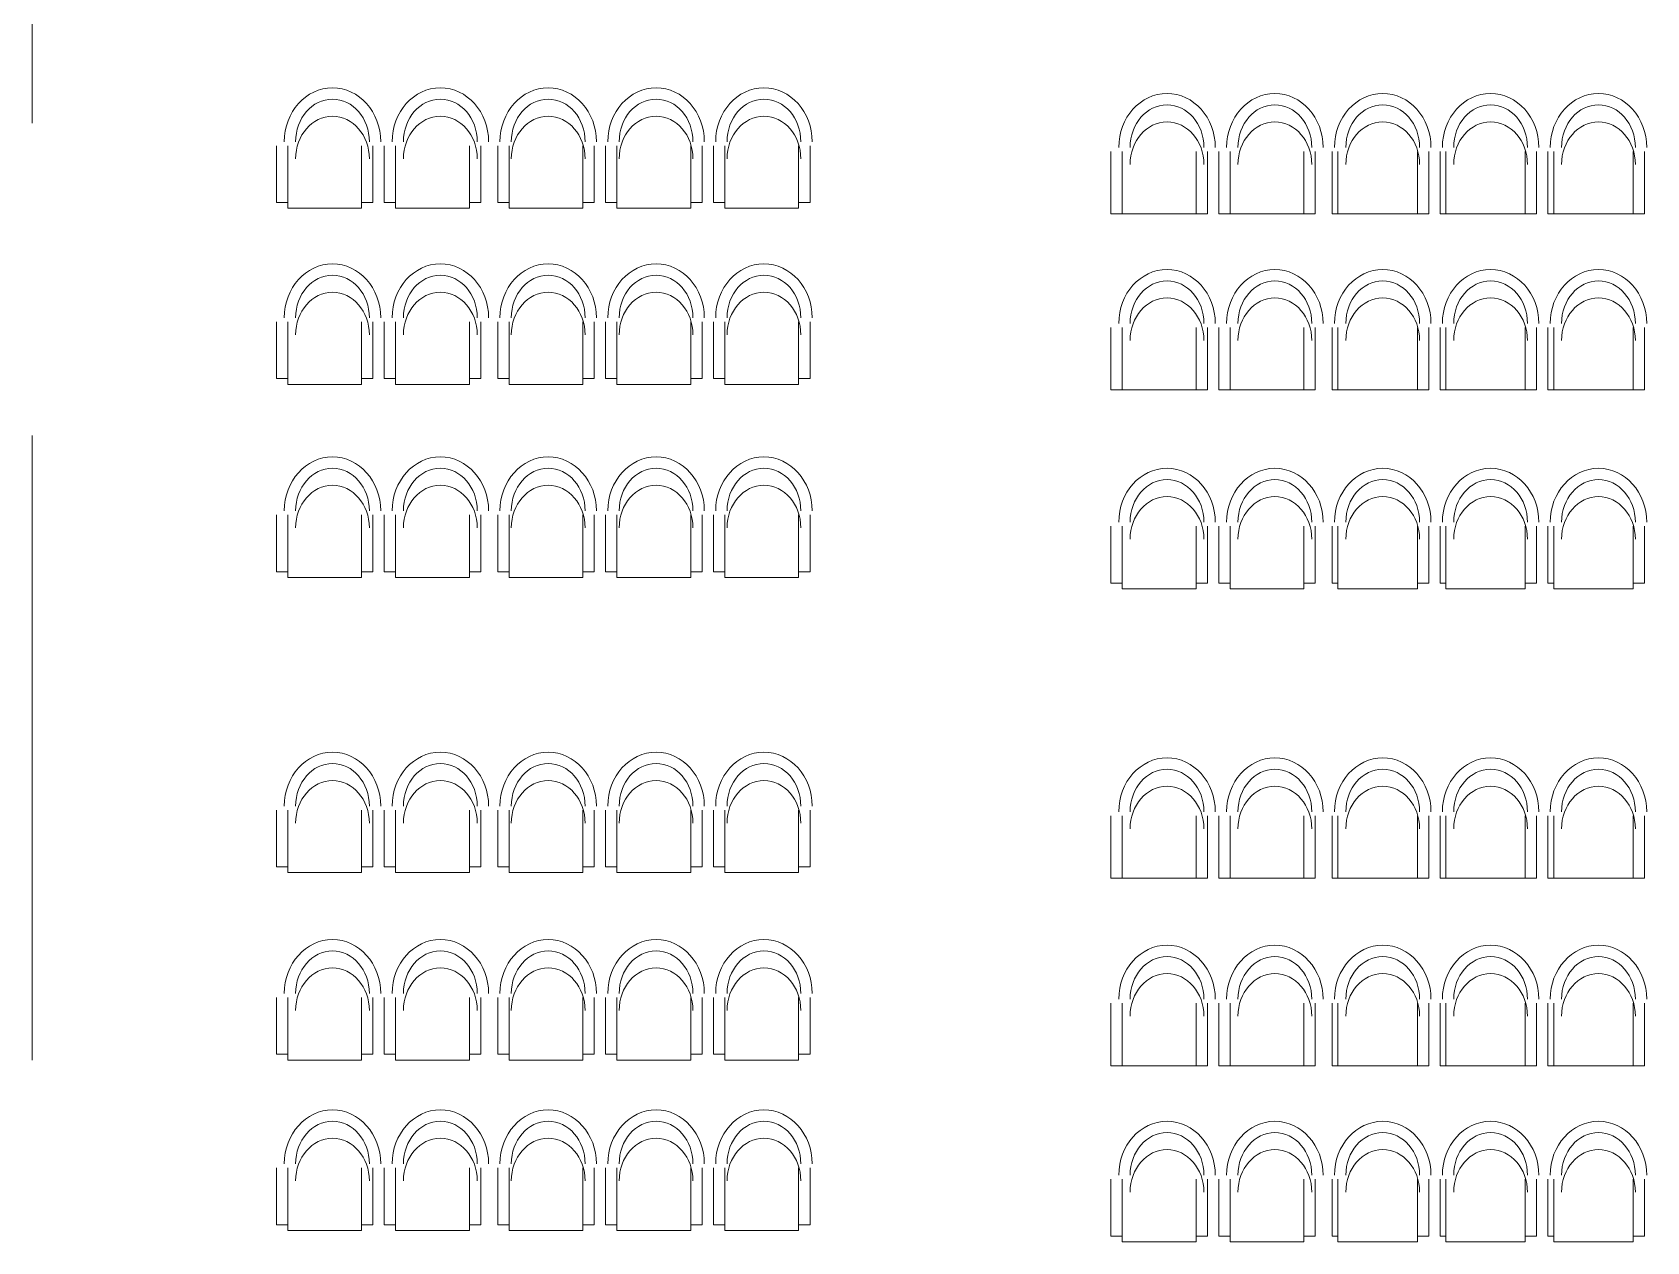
# Model space of a CAD drawing. Header units: inches. Extents: x 1969 to 240164, y 1364 to 46451.
# Drawn here: x 32163 to 33133, y 19348 to 20074 of the extents above; entities that cross this region are included whole.
import ezdxf

# ---------------------------------------------------------------- set-up
doc = ezdxf.new("R2010")
doc.units = ezdxf.units.IN
doc.header["$MEASUREMENT"] = 0
doc.layers.add('PDF_0', color=7, linetype='Continuous')

msp = doc.modelspace()

# ---------------------------------------------------------------- linework, layer by layer
at = {"layer": 'PDF_0', "lineweight": 0}
for points in [[(32163.48, 20394.37), (32163.48, 20019.41)], [(32310.05, 20005.78), (32310.05, 19971.69), (32316.87, 19971.69)], [(32361.18, 20005.78), (32361.18, 19968.28), (32316.87, 19968.28), (32316.87, 20005.78)], [(32368, 20005.78), (32368, 19971.69), (32361.18, 19971.69)], [(32374.82, 20005.78), (32374.82, 19971.69), (32381.63, 19971.69)], [(32425.95, 20005.78), (32425.95, 19968.28), (32381.63, 19968.28), (32381.63, 20005.78)], [(32432.76, 20005.78), (32432.76, 19971.69), (32425.95, 19971.69)], [(32442.99, 20005.78), (32442.99, 19971.69), (32449.81, 19971.69)], [(32494.12, 20005.78), (32494.12, 19968.28), (32449.81, 19968.28), (32449.81, 20005.78)], [(32500.94, 20005.78), (32500.94, 19971.69), (32494.12, 19971.69)], [(32507.76, 20005.78), (32507.76, 19971.69), (32514.57, 19971.69)], [(32558.89, 20005.78), (32558.89, 19968.28), (32514.57, 19968.28), (32514.57, 20005.78)], [(32565.7, 20005.78), (32565.7, 19971.69), (32558.89, 19971.69)], [(32572.52, 20005.78), (32572.52, 19971.69), (32579.34, 19971.69)], [(32623.65, 20005.78), (32623.65, 19968.28), (32579.34, 19968.28), (32579.34, 20005.78)], [(32630.47, 20005.78), (32630.47, 19971.69), (32623.65, 19971.69)], [(32811.13, 20002.37), (32811.13, 19964.88), (32817.95, 19964.88)], [(32862.26, 20002.37), (32862.26, 19964.88), (32817.95, 19964.88), (32817.95, 20002.37)], [(32869.08, 20002.37), (32869.08, 19964.88), (32862.26, 19964.88)], [(32875.9, 20002.37), (32875.9, 19964.88), (32882.71, 19964.88)], [(32927.03, 20002.37), (32927.03, 19964.88), (32882.71, 19964.88), (32882.71, 20002.37)], [(32933.84, 20002.37), (32933.84, 19964.88), (32927.03, 19964.88)], [(32944.07, 20002.37), (32944.07, 19964.88), (32947.48, 19964.88)], [(32995.2, 20002.37), (32995.2, 19964.88), (32947.48, 19964.88), (32947.48, 20002.37)], [(33002.02, 20002.37), (33002.02, 19964.88), (32995.2, 19964.88)], [(33008.84, 20002.37), (33008.84, 19964.88), (33012.24, 19964.88)], [(33059.97, 20002.37), (33059.97, 19964.88), (33012.24, 19964.88), (33012.24, 20002.37)], [(33066.78, 20002.37), (33066.78, 19964.88), (33059.97, 19964.88)], [(33073.6, 20002.37), (33073.6, 19964.88), (33077.01, 19964.88)], [(33124.73, 20002.37), (33124.73, 19964.88), (33077.01, 19964.88), (33077.01, 20002.37)], [(33131.55, 20002.37), (33131.55, 19964.88), (33124.73, 19964.88)], [(32310.05, 19900.11), (32310.05, 19866.02), (32316.87, 19866.02)], [(32361.18, 19900.11), (32361.18, 19862.61), (32316.87, 19862.61), (32316.87, 19900.11)], [(32368, 19900.11), (32368, 19866.02), (32361.18, 19866.02)], [(32374.82, 19900.11), (32374.82, 19866.02), (32381.63, 19866.02)], [(32425.95, 19900.11), (32425.95, 19862.61), (32381.63, 19862.61), (32381.63, 19900.11)], [(32432.76, 19900.11), (32432.76, 19866.02), (32425.95, 19866.02)], [(32442.99, 19900.11), (32442.99, 19866.02), (32449.81, 19866.02)], [(32494.12, 19900.11), (32494.12, 19862.61), (32449.81, 19862.61), (32449.81, 19900.11)], [(32500.94, 19900.11), (32500.94, 19866.02), (32494.12, 19866.02)], [(32507.76, 19900.11), (32507.76, 19866.02), (32514.57, 19866.02)], [(32558.89, 19900.11), (32558.89, 19862.61), (32514.57, 19862.61), (32514.57, 19900.11)], [(32565.7, 19900.11), (32565.7, 19866.02), (32558.89, 19866.02)], [(32572.52, 19900.11), (32572.52, 19866.02), (32579.34, 19866.02)], [(32623.65, 19900.11), (32623.65, 19862.61), (32579.34, 19862.61), (32579.34, 19900.11)], [(32630.47, 19900.11), (32630.47, 19866.02), (32623.65, 19866.02)], [(32811.13, 19896.7), (32811.13, 19859.21), (32817.95, 19859.21)], [(32862.26, 19896.7), (32862.26, 19859.21), (32817.95, 19859.21), (32817.95, 19896.7)], [(32869.08, 19896.7), (32869.08, 19859.21), (32862.26, 19859.21)], [(32875.9, 19896.7), (32875.9, 19859.21), (32882.71, 19859.21)], [(32927.03, 19896.7), (32927.03, 19859.21), (32882.71, 19859.21), (32882.71, 19896.7)], [(32933.84, 19896.7), (32933.84, 19859.21), (32927.03, 19859.21)], [(32944.07, 19896.7), (32944.07, 19859.21), (32947.48, 19859.21)], [(32995.2, 19896.7), (32995.2, 19859.21), (32947.48, 19859.21), (32947.48, 19896.7)], [(33002.02, 19896.7), (33002.02, 19859.21), (32995.2, 19859.21)], [(33008.84, 19896.7), (33008.84, 19859.21), (33012.24, 19859.21)], [(33059.97, 19896.7), (33059.97, 19859.21), (33012.24, 19859.21), (33012.24, 19896.7)], [(33066.78, 19896.7), (33066.78, 19859.21), (33059.97, 19859.21)], [(33073.6, 19896.7), (33073.6, 19859.21), (33077.01, 19859.21)], [(33124.73, 19896.7), (33124.73, 19859.21), (33077.01, 19859.21), (33077.01, 19896.7)], [(33131.55, 19896.7), (33131.55, 19859.21), (33124.73, 19859.21)], [(32163.48, 19831.94), (32163.48, 19456.98)], [(32310.05, 19784.21), (32310.05, 19750.13), (32316.87, 19750.13)], [(32361.18, 19784.21), (32361.18, 19746.72), (32316.87, 19746.72), (32316.87, 19784.21)], [(32368, 19784.21), (32368, 19750.13), (32361.18, 19750.13)], [(32374.82, 19784.21), (32374.82, 19750.13), (32381.63, 19750.13)], [(32425.95, 19784.21), (32425.95, 19746.72), (32381.63, 19746.72), (32381.63, 19784.21)], [(32432.76, 19784.21), (32432.76, 19750.13), (32425.95, 19750.13)], [(32442.99, 19784.21), (32442.99, 19750.13), (32449.81, 19750.13)], [(32494.12, 19784.21), (32494.12, 19746.72), (32449.81, 19746.72), (32449.81, 19784.21)], [(32500.94, 19784.21), (32500.94, 19750.13), (32494.12, 19750.13)], [(32507.76, 19784.21), (32507.76, 19750.13), (32514.57, 19750.13)], [(32558.89, 19784.21), (32558.89, 19746.72), (32514.57, 19746.72), (32514.57, 19784.21)], [(32565.7, 19784.21), (32565.7, 19750.13), (32558.89, 19750.13)], [(32572.52, 19784.21), (32572.52, 19750.13), (32579.34, 19750.13)], [(32623.65, 19784.21), (32623.65, 19746.72), (32579.34, 19746.72), (32579.34, 19784.21)], [(32630.47, 19784.21), (32630.47, 19750.13), (32623.65, 19750.13)], [(32811.13, 19777.4), (32811.13, 19743.31), (32817.95, 19743.31)], [(32862.26, 19777.4), (32862.26, 19739.9), (32817.95, 19739.9), (32817.95, 19777.4)], [(32869.08, 19777.4), (32869.08, 19743.31), (32862.26, 19743.31)], [(32875.9, 19777.4), (32875.9, 19743.31), (32882.71, 19743.31)], [(32927.03, 19777.4), (32927.03, 19739.9), (32882.71, 19739.9), (32882.71, 19777.4)], [(32933.84, 19777.4), (32933.84, 19743.31), (32927.03, 19743.31)], [(32944.07, 19777.4), (32944.07, 19743.31), (32947.48, 19743.31)], [(32995.2, 19777.4), (32995.2, 19739.9), (32947.48, 19739.9), (32947.48, 19777.4)], [(33002.02, 19777.4), (33002.02, 19743.31), (32995.2, 19743.31)], [(33008.84, 19777.4), (33008.84, 19743.31), (33012.24, 19743.31)], [(33059.97, 19777.4), (33059.97, 19739.9), (33012.24, 19739.9), (33012.24, 19777.4)], [(33066.78, 19777.4), (33066.78, 19743.31), (33059.97, 19743.31)], [(33073.6, 19777.4), (33073.6, 19743.31), (33077.01, 19743.31)], [(33124.73, 19777.4), (33124.73, 19739.9), (33077.01, 19739.9), (33077.01, 19777.4)], [(33131.55, 19777.4), (33131.55, 19743.31), (33124.73, 19743.31)], [(32310.05, 19606.96), (32310.05, 19572.87), (32316.87, 19572.87)], [(32361.18, 19606.96), (32361.18, 19569.46), (32316.87, 19569.46), (32316.87, 19606.96)], [(32368, 19606.96), (32368, 19572.87), (32361.18, 19572.87)], [(32374.82, 19606.96), (32374.82, 19572.87), (32381.63, 19572.87)], [(32425.95, 19606.96), (32425.95, 19569.46), (32381.63, 19569.46), (32381.63, 19606.96)], [(32432.76, 19606.96), (32432.76, 19572.87), (32425.95, 19572.87)], [(32442.99, 19606.96), (32442.99, 19572.87), (32449.81, 19572.87)], [(32494.12, 19606.96), (32494.12, 19569.46), (32449.81, 19569.46), (32449.81, 19606.96)], [(32500.94, 19606.96), (32500.94, 19572.87), (32494.12, 19572.87)], [(32507.76, 19606.96), (32507.76, 19572.87), (32514.57, 19572.87)], [(32558.89, 19606.96), (32558.89, 19569.46), (32514.57, 19569.46), (32514.57, 19606.96)], [(32565.7, 19606.96), (32565.7, 19572.87), (32558.89, 19572.87)], [(32572.52, 19606.96), (32572.52, 19572.87), (32579.34, 19572.87)], [(32623.65, 19606.96), (32623.65, 19569.46), (32579.34, 19569.46), (32579.34, 19606.96)], [(32630.47, 19606.96), (32630.47, 19572.87), (32623.65, 19572.87)], [(32811.13, 19603.55), (32811.13, 19566.06), (32817.95, 19566.06)], [(32862.26, 19603.55), (32862.26, 19566.06), (32817.95, 19566.06), (32817.95, 19603.55)], [(32869.08, 19603.55), (32869.08, 19566.06), (32862.26, 19566.06)], [(32875.9, 19603.55), (32875.9, 19566.06), (32882.71, 19566.06)], [(32927.03, 19603.55), (32927.03, 19566.06), (32882.71, 19566.06), (32882.71, 19603.55)], [(32933.84, 19603.55), (32933.84, 19566.06), (32927.03, 19566.06)], [(32944.07, 19603.55), (32944.07, 19566.06), (32947.48, 19566.06)], [(32995.2, 19603.55), (32995.2, 19566.06), (32947.48, 19566.06), (32947.48, 19603.55)], [(33002.02, 19603.55), (33002.02, 19566.06), (32995.2, 19566.06)], [(33008.84, 19603.55), (33008.84, 19566.06), (33012.24, 19566.06)], [(33059.97, 19603.55), (33059.97, 19566.06), (33012.24, 19566.06), (33012.24, 19603.55)], [(33066.78, 19603.55), (33066.78, 19566.06), (33059.97, 19566.06)], [(33073.6, 19603.55), (33073.6, 19566.06), (33077.01, 19566.06)], [(33124.73, 19603.55), (33124.73, 19566.06), (33077.01, 19566.06), (33077.01, 19603.55)], [(33131.55, 19603.55), (33131.55, 19566.06), (33124.73, 19566.06)], [(32310.05, 19494.47), (32310.05, 19460.39), (32316.87, 19460.39)], [(32361.18, 19494.47), (32361.18, 19456.98), (32316.87, 19456.98), (32316.87, 19494.47)], [(32368, 19494.47), (32368, 19460.39), (32361.18, 19460.39)], [(32374.82, 19494.47), (32374.82, 19460.39), (32381.63, 19460.39)], [(32425.95, 19494.47), (32425.95, 19456.98), (32381.63, 19456.98), (32381.63, 19494.47)], [(32432.76, 19494.47), (32432.76, 19460.39), (32425.95, 19460.39)], [(32442.99, 19494.47), (32442.99, 19460.39), (32449.81, 19460.39)], [(32494.12, 19494.47), (32494.12, 19456.98), (32449.81, 19456.98), (32449.81, 19494.47)], [(32500.94, 19494.47), (32500.94, 19460.39), (32494.12, 19460.39)], [(32507.76, 19494.47), (32507.76, 19460.39), (32514.57, 19460.39)], [(32558.89, 19494.47), (32558.89, 19456.98), (32514.57, 19456.98), (32514.57, 19494.47)], [(32565.7, 19494.47), (32565.7, 19460.39), (32558.89, 19460.39)], [(32572.52, 19494.47), (32572.52, 19460.39), (32579.34, 19460.39)], [(32623.65, 19494.47), (32623.65, 19456.98), (32579.34, 19456.98), (32579.34, 19494.47)], [(32630.47, 19494.47), (32630.47, 19460.39), (32623.65, 19460.39)], [(32811.13, 19491.06), (32811.13, 19453.57), (32817.95, 19453.57)], [(32862.26, 19491.06), (32862.26, 19453.57), (32817.95, 19453.57), (32817.95, 19491.06)], [(32869.08, 19491.06), (32869.08, 19453.57), (32862.26, 19453.57)], [(32875.9, 19491.06), (32875.9, 19453.57), (32882.71, 19453.57)], [(32927.03, 19491.06), (32927.03, 19453.57), (32882.71, 19453.57), (32882.71, 19491.06)], [(32933.84, 19491.06), (32933.84, 19453.57), (32927.03, 19453.57)], [(32944.07, 19491.06), (32944.07, 19453.57), (32947.48, 19453.57)], [(32995.2, 19491.06), (32995.2, 19453.57), (32947.48, 19453.57), (32947.48, 19491.06)], [(33002.02, 19491.06), (33002.02, 19453.57), (32995.2, 19453.57)], [(33008.84, 19491.06), (33008.84, 19453.57), (33012.24, 19453.57)], [(33059.97, 19491.06), (33059.97, 19453.57), (33012.24, 19453.57), (33012.24, 19491.06)], [(33066.78, 19491.06), (33066.78, 19453.57), (33059.97, 19453.57)], [(33073.6, 19491.06), (33073.6, 19453.57), (33077.01, 19453.57)], [(33124.73, 19491.06), (33124.73, 19453.57), (33077.01, 19453.57), (33077.01, 19491.06)], [(33131.55, 19491.06), (33131.55, 19453.57), (33124.73, 19453.57)], [(32310.05, 19392.21), (32310.05, 19358.12), (32316.87, 19358.12)], [(32361.18, 19392.21), (32361.18, 19354.72), (32316.87, 19354.72), (32316.87, 19392.21)], [(32368, 19392.21), (32368, 19358.12), (32361.18, 19358.12)], [(32374.82, 19392.21), (32374.82, 19358.12), (32381.63, 19358.12)], [(32425.95, 19392.21), (32425.95, 19354.72), (32381.63, 19354.72), (32381.63, 19392.21)], [(32432.76, 19392.21), (32432.76, 19358.12), (32425.95, 19358.12)], [(32442.99, 19392.21), (32442.99, 19358.12), (32449.81, 19358.12)], [(32494.12, 19392.21), (32494.12, 19354.72), (32449.81, 19354.72), (32449.81, 19392.21)], [(32500.94, 19392.21), (32500.94, 19358.12), (32494.12, 19358.12)], [(32507.76, 19392.21), (32507.76, 19358.12), (32514.57, 19358.12)], [(32558.89, 19392.21), (32558.89, 19354.72), (32514.57, 19354.72), (32514.57, 19392.21)], [(32565.7, 19392.21), (32565.7, 19358.12), (32558.89, 19358.12)], [(32572.52, 19392.21), (32572.52, 19358.12), (32579.34, 19358.12)], [(32623.65, 19392.21), (32623.65, 19354.72), (32579.34, 19354.72), (32579.34, 19392.21)], [(32630.47, 19392.21), (32630.47, 19358.12), (32623.65, 19358.12)], [(32811.13, 19385.39), (32811.13, 19351.31), (32817.95, 19351.31)], [(32862.26, 19385.39), (32862.26, 19347.9), (32817.95, 19347.9), (32817.95, 19385.39)], [(32869.08, 19385.39), (32869.08, 19351.31), (32862.26, 19351.31)], [(32875.9, 19385.39), (32875.9, 19351.31), (32882.71, 19351.31)], [(32927.03, 19385.39), (32927.03, 19347.9), (32882.71, 19347.9), (32882.71, 19385.39)], [(32933.84, 19385.39), (32933.84, 19351.31), (32927.03, 19351.31)], [(32944.07, 19385.39), (32944.07, 19351.31), (32947.48, 19351.31)], [(32995.2, 19385.39), (32995.2, 19347.9), (32947.48, 19347.9), (32947.48, 19385.39)], [(33002.02, 19385.39), (33002.02, 19351.31), (32995.2, 19351.31)], [(33008.84, 19385.39), (33008.84, 19351.31), (33012.24, 19351.31)], [(33059.97, 19385.39), (33059.97, 19347.9), (33012.24, 19347.9), (33012.24, 19385.39)], [(33066.78, 19385.39), (33066.78, 19351.31), (33059.97, 19351.31)], [(33073.6, 19385.39), (33073.6, 19351.31), (33077.01, 19351.31)], [(33124.73, 19385.39), (33124.73, 19347.9), (33077.01, 19347.9), (33077.01, 19385.39)], [(33131.55, 19385.39), (33131.55, 19351.31), (33124.73, 19351.31)]]:
    msp.add_lwpolyline(points, dxfattribs=at)
for points in [[(32343.73, 20040.62), (32327.73, 20040.62), (32314.76, 20026.13), (32314.76, 20008.24)], [(32372.71, 20008.24), (32372.71, 20026.13), (32359.73, 20040.62), (32343.73, 20040.62)], [(32408.5, 20040.62), (32392.5, 20040.62), (32379.53, 20026.13), (32379.53, 20008.24)], [(32437.47, 20008.24), (32437.47, 20026.13), (32424.5, 20040.62), (32408.5, 20040.62)], [(32473.27, 20040.62), (32457.27, 20040.62), (32444.3, 20026.13), (32444.3, 20008.24)], [(32502.24, 20008.24), (32502.24, 20026.13), (32489.27, 20040.62), (32473.27, 20040.62)], [(32538.04, 20040.62), (32522.04, 20040.62), (32509.06, 20026.13), (32509.06, 20008.24)], [(32567.01, 20008.24), (32567.01, 20026.13), (32554.04, 20040.62), (32538.04, 20040.62)], [(32602.8, 20040.62), (32586.8, 20040.62), (32573.83, 20026.13), (32573.83, 20008.24)], [(32631.78, 20008.24), (32631.78, 20026.13), (32618.81, 20040.62), (32602.8, 20040.62)], [(32343.73, 20033.81), (32331.5, 20033.81), (32321.58, 20022.36), (32321.58, 20008.24)], [(32365.89, 20008.24), (32365.89, 20022.36), (32355.97, 20033.81), (32343.73, 20033.81)], [(32408.5, 20033.81), (32396.26, 20033.81), (32386.34, 20022.36), (32386.34, 20008.24)], [(32430.66, 20008.24), (32430.66, 20022.36), (32420.74, 20033.81), (32408.5, 20033.81)], [(32473.27, 20033.81), (32461.03, 20033.81), (32451.11, 20022.36), (32451.11, 20008.24)], [(32495.43, 20008.24), (32495.43, 20022.36), (32485.51, 20033.81), (32473.27, 20033.81)], [(32538.04, 20033.81), (32525.8, 20033.81), (32515.88, 20022.36), (32515.88, 20008.24)], [(32560.2, 20008.24), (32560.2, 20022.36), (32550.28, 20033.81), (32538.04, 20033.81)], [(32602.8, 20033.81), (32590.57, 20033.81), (32580.65, 20022.36), (32580.65, 20008.24)], [(32624.96, 20008.24), (32624.96, 20022.36), (32615.04, 20033.81), (32602.8, 20033.81)], [(32844.83, 20037.22), (32828.83, 20037.22), (32815.86, 20022.72), (32815.86, 20004.83)], [(32844.83, 20030.4), (32832.6, 20030.4), (32822.68, 20018.95), (32822.68, 20004.83)], [(32873.81, 20004.83), (32873.81, 20022.72), (32860.84, 20037.22), (32844.83, 20037.22)], [(32866.99, 20004.83), (32866.99, 20018.95), (32857.07, 20030.4), (32844.83, 20030.4)], [(32909.6, 20037.22), (32893.6, 20037.22), (32880.63, 20022.72), (32880.63, 20004.83)], [(32909.6, 20030.4), (32897.37, 20030.4), (32887.45, 20018.95), (32887.45, 20004.83)], [(32938.58, 20004.83), (32938.58, 20022.72), (32925.6, 20037.22), (32909.6, 20037.22)], [(32931.76, 20004.83), (32931.76, 20018.95), (32921.84, 20030.4), (32909.6, 20030.4)], [(32974.37, 20037.22), (32958.37, 20037.22), (32945.4, 20022.72), (32945.4, 20004.83)], [(32974.37, 20030.4), (32962.13, 20030.4), (32952.21, 20018.95), (32952.21, 20004.83)], [(33003.35, 20004.83), (33003.35, 20022.72), (32990.37, 20037.22), (32974.37, 20037.22)], [(32996.53, 20004.83), (32996.53, 20018.95), (32986.61, 20030.4), (32974.37, 20030.4)], [(33039.14, 20037.22), (33023.14, 20037.22), (33010.17, 20022.72), (33010.17, 20004.83)], [(33039.14, 20030.4), (33026.9, 20030.4), (33016.98, 20018.95), (33016.98, 20004.83)], [(33068.11, 20004.83), (33068.11, 20022.72), (33055.14, 20037.22), (33039.14, 20037.22)], [(33061.3, 20004.83), (33061.3, 20018.95), (33051.38, 20030.4), (33039.14, 20030.4)], [(33103.91, 20037.22), (33087.9, 20037.22), (33074.93, 20022.72), (33074.93, 20004.83)], [(33103.91, 20030.4), (33091.67, 20030.4), (33081.75, 20018.95), (33081.75, 20004.83)], [(33132.88, 20004.83), (33132.88, 20022.72), (33119.91, 20037.22), (33103.91, 20037.22)], [(33126.06, 20004.83), (33126.06, 20018.95), (33116.14, 20030.4), (33103.91, 20030.4)], [(32343.73, 20023.58), (32331.5, 20023.58), (32321.58, 20012.13), (32321.58, 19998.02)], [(32365.89, 19998.02), (32365.89, 20012.13), (32355.97, 20023.58), (32343.73, 20023.58)], [(32408.5, 20023.58), (32396.26, 20023.58), (32386.34, 20012.13), (32386.34, 19998.02)], [(32430.66, 19998.02), (32430.66, 20012.13), (32420.74, 20023.58), (32408.5, 20023.58)], [(32473.27, 20023.58), (32461.03, 20023.58), (32451.11, 20012.13), (32451.11, 19998.02)], [(32495.43, 19998.02), (32495.43, 20012.13), (32485.51, 20023.58), (32473.27, 20023.58)], [(32538.04, 20023.58), (32525.8, 20023.58), (32515.88, 20012.13), (32515.88, 19998.02)], [(32560.2, 19998.02), (32560.2, 20012.13), (32550.28, 20023.58), (32538.04, 20023.58)], [(32602.8, 20023.58), (32590.57, 20023.58), (32580.65, 20012.13), (32580.65, 19998.02)], [(32624.96, 19998.02), (32624.96, 20012.13), (32615.04, 20023.58), (32602.8, 20023.58)], [(32844.83, 20020.17), (32832.6, 20020.17), (32822.68, 20008.73), (32822.68, 19994.61)], [(32866.99, 19994.61), (32866.99, 20008.73), (32857.07, 20020.17), (32844.83, 20020.17)], [(32909.6, 20020.17), (32897.37, 20020.17), (32887.45, 20008.73), (32887.45, 19994.61)], [(32931.76, 19994.61), (32931.76, 20008.73), (32921.84, 20020.17), (32909.6, 20020.17)], [(32974.37, 20020.17), (32962.13, 20020.17), (32952.21, 20008.73), (32952.21, 19994.61)], [(32996.53, 19994.61), (32996.53, 20008.73), (32986.61, 20020.17), (32974.37, 20020.17)], [(33039.14, 20020.17), (33026.9, 20020.17), (33016.98, 20008.73), (33016.98, 19994.61)], [(33061.3, 19994.61), (33061.3, 20008.73), (33051.38, 20020.17), (33039.14, 20020.17)], [(33103.91, 20020.17), (33091.67, 20020.17), (33081.75, 20008.73), (33081.75, 19994.61)], [(33126.06, 19994.61), (33126.06, 20008.73), (33116.14, 20020.17), (33103.91, 20020.17)], [(32343.73, 19934.95), (32327.73, 19934.95), (32314.76, 19920.45), (32314.76, 19902.57)], [(32372.71, 19902.57), (32372.71, 19920.45), (32359.73, 19934.95), (32343.73, 19934.95)], [(32408.5, 19934.95), (32392.5, 19934.95), (32379.53, 19920.45), (32379.53, 19902.57)], [(32437.47, 19902.57), (32437.47, 19920.45), (32424.5, 19934.95), (32408.5, 19934.95)], [(32473.27, 19934.95), (32457.27, 19934.95), (32444.3, 19920.45), (32444.3, 19902.57)], [(32502.24, 19902.57), (32502.24, 19920.45), (32489.27, 19934.95), (32473.27, 19934.95)], [(32538.04, 19934.95), (32522.04, 19934.95), (32509.06, 19920.45), (32509.06, 19902.57)], [(32567.01, 19902.57), (32567.01, 19920.45), (32554.04, 19934.95), (32538.04, 19934.95)], [(32602.8, 19934.95), (32586.8, 19934.95), (32573.83, 19920.45), (32573.83, 19902.57)], [(32631.78, 19902.57), (32631.78, 19920.45), (32618.81, 19934.95), (32602.8, 19934.95)], [(32844.83, 19931.54), (32828.83, 19931.54), (32815.86, 19917.04), (32815.86, 19899.16)], [(32873.81, 19899.16), (32873.81, 19917.04), (32860.84, 19931.54), (32844.83, 19931.54)], [(32909.6, 19931.54), (32893.6, 19931.54), (32880.63, 19917.04), (32880.63, 19899.16)], [(32938.58, 19899.16), (32938.58, 19917.04), (32925.6, 19931.54), (32909.6, 19931.54)], [(32974.37, 19931.54), (32958.37, 19931.54), (32945.4, 19917.04), (32945.4, 19899.16)], [(33003.35, 19899.16), (33003.35, 19917.04), (32990.37, 19931.54), (32974.37, 19931.54)], [(33039.14, 19931.54), (33023.14, 19931.54), (33010.17, 19917.04), (33010.17, 19899.16)], [(33068.11, 19899.16), (33068.11, 19917.04), (33055.14, 19931.54), (33039.14, 19931.54)], [(33103.91, 19931.54), (33087.9, 19931.54), (33074.93, 19917.04), (33074.93, 19899.16)], [(33132.88, 19899.16), (33132.88, 19917.04), (33119.91, 19931.54), (33103.91, 19931.54)], [(32343.73, 19928.13), (32331.5, 19928.13), (32321.58, 19916.69), (32321.58, 19902.57)], [(32365.89, 19902.57), (32365.89, 19916.69), (32355.97, 19928.13), (32343.73, 19928.13)], [(32408.5, 19928.13), (32396.26, 19928.13), (32386.34, 19916.69), (32386.34, 19902.57)], [(32430.66, 19902.57), (32430.66, 19916.69), (32420.74, 19928.13), (32408.5, 19928.13)], [(32473.27, 19928.13), (32461.03, 19928.13), (32451.11, 19916.69), (32451.11, 19902.57)], [(32495.43, 19902.57), (32495.43, 19916.69), (32485.51, 19928.13), (32473.27, 19928.13)], [(32538.04, 19928.13), (32525.8, 19928.13), (32515.88, 19916.69), (32515.88, 19902.57)], [(32560.2, 19902.57), (32560.2, 19916.69), (32550.28, 19928.13), (32538.04, 19928.13)], [(32602.8, 19928.13), (32590.57, 19928.13), (32580.65, 19916.69), (32580.65, 19902.57)], [(32624.96, 19902.57), (32624.96, 19916.69), (32615.04, 19928.13), (32602.8, 19928.13)], [(32844.83, 19924.72), (32832.6, 19924.72), (32822.68, 19913.28), (32822.68, 19899.16)], [(32866.99, 19899.16), (32866.99, 19913.28), (32857.07, 19924.72), (32844.83, 19924.72)], [(32909.6, 19924.72), (32897.37, 19924.72), (32887.45, 19913.28), (32887.45, 19899.16)], [(32931.76, 19899.16), (32931.76, 19913.28), (32921.84, 19924.72), (32909.6, 19924.72)], [(32974.37, 19924.72), (32962.13, 19924.72), (32952.21, 19913.28), (32952.21, 19899.16)], [(32996.53, 19899.16), (32996.53, 19913.28), (32986.61, 19924.72), (32974.37, 19924.72)], [(33039.14, 19924.72), (33026.9, 19924.72), (33016.98, 19913.28), (33016.98, 19899.16)], [(33061.3, 19899.16), (33061.3, 19913.28), (33051.38, 19924.72), (33039.14, 19924.72)], [(33103.91, 19924.72), (33091.67, 19924.72), (33081.75, 19913.28), (33081.75, 19899.16)], [(33126.06, 19899.16), (33126.06, 19913.28), (33116.14, 19924.72), (33103.91, 19924.72)], [(32343.73, 19917.91), (32331.5, 19917.91), (32321.58, 19906.46), (32321.58, 19892.34)], [(32365.89, 19892.34), (32365.89, 19906.46), (32355.97, 19917.91), (32343.73, 19917.91)], [(32408.5, 19917.91), (32396.26, 19917.91), (32386.34, 19906.46), (32386.34, 19892.34)], [(32430.66, 19892.34), (32430.66, 19906.46), (32420.74, 19917.91), (32408.5, 19917.91)], [(32473.27, 19917.91), (32461.03, 19917.91), (32451.11, 19906.46), (32451.11, 19892.34)], [(32495.43, 19892.34), (32495.43, 19906.46), (32485.51, 19917.91), (32473.27, 19917.91)], [(32538.04, 19917.91), (32525.8, 19917.91), (32515.88, 19906.46), (32515.88, 19892.34)], [(32560.2, 19892.34), (32560.2, 19906.46), (32550.28, 19917.91), (32538.04, 19917.91)], [(32602.8, 19917.91), (32590.57, 19917.91), (32580.65, 19906.46), (32580.65, 19892.34)], [(32624.96, 19892.34), (32624.96, 19906.46), (32615.04, 19917.91), (32602.8, 19917.91)], [(32844.83, 19914.5), (32832.6, 19914.5), (32822.68, 19903.05), (32822.68, 19888.93)], [(32866.99, 19888.93), (32866.99, 19903.05), (32857.07, 19914.5), (32844.83, 19914.5)], [(32909.6, 19914.5), (32897.37, 19914.5), (32887.45, 19903.05), (32887.45, 19888.93)], [(32931.76, 19888.93), (32931.76, 19903.05), (32921.84, 19914.5), (32909.6, 19914.5)], [(32974.37, 19914.5), (32962.13, 19914.5), (32952.21, 19903.05), (32952.21, 19888.93)], [(32996.53, 19888.93), (32996.53, 19903.05), (32986.61, 19914.5), (32974.37, 19914.5)], [(33039.14, 19914.5), (33026.9, 19914.5), (33016.98, 19903.05), (33016.98, 19888.93)], [(33061.3, 19888.93), (33061.3, 19903.05), (33051.38, 19914.5), (33039.14, 19914.5)], [(33103.91, 19914.5), (33091.67, 19914.5), (33081.75, 19903.05), (33081.75, 19888.93)], [(33126.06, 19888.93), (33126.06, 19903.05), (33116.14, 19914.5), (33103.91, 19914.5)], [(32343.73, 19819.05), (32327.73, 19819.05), (32314.76, 19804.55), (32314.76, 19786.67)], [(32372.71, 19786.67), (32372.71, 19804.55), (32359.73, 19819.05), (32343.73, 19819.05)], [(32408.5, 19819.05), (32392.5, 19819.05), (32379.53, 19804.55), (32379.53, 19786.67)], [(32437.47, 19786.67), (32437.47, 19804.55), (32424.5, 19819.05), (32408.5, 19819.05)], [(32473.27, 19819.05), (32457.27, 19819.05), (32444.3, 19804.55), (32444.3, 19786.67)], [(32502.24, 19786.67), (32502.24, 19804.55), (32489.27, 19819.05), (32473.27, 19819.05)], [(32538.04, 19819.05), (32522.04, 19819.05), (32509.06, 19804.55), (32509.06, 19786.67)], [(32567.01, 19786.67), (32567.01, 19804.55), (32554.04, 19819.05), (32538.04, 19819.05)], [(32602.8, 19819.05), (32586.8, 19819.05), (32573.83, 19804.55), (32573.83, 19786.67)], [(32631.78, 19786.67), (32631.78, 19804.55), (32618.81, 19819.05), (32602.8, 19819.05)], [(32343.73, 19812.23), (32331.5, 19812.23), (32321.58, 19800.79), (32321.58, 19786.67)], [(32365.89, 19786.67), (32365.89, 19800.79), (32355.97, 19812.23), (32343.73, 19812.23)], [(32408.5, 19812.23), (32396.26, 19812.23), (32386.34, 19800.79), (32386.34, 19786.67)], [(32430.66, 19786.67), (32430.66, 19800.79), (32420.74, 19812.23), (32408.5, 19812.23)], [(32473.27, 19812.23), (32461.03, 19812.23), (32451.11, 19800.79), (32451.11, 19786.67)], [(32495.43, 19786.67), (32495.43, 19800.79), (32485.51, 19812.23), (32473.27, 19812.23)], [(32538.04, 19812.23), (32525.8, 19812.23), (32515.88, 19800.79), (32515.88, 19786.67)], [(32560.2, 19786.67), (32560.2, 19800.79), (32550.28, 19812.23), (32538.04, 19812.23)], [(32602.8, 19812.23), (32590.57, 19812.23), (32580.65, 19800.79), (32580.65, 19786.67)], [(32624.96, 19786.67), (32624.96, 19800.79), (32615.04, 19812.23), (32602.8, 19812.23)], [(32844.83, 19812.23), (32828.83, 19812.23), (32815.86, 19797.73), (32815.86, 19779.85)], [(32844.83, 19805.41), (32832.6, 19805.41), (32822.68, 19793.97), (32822.68, 19779.85)], [(32873.81, 19779.85), (32873.81, 19797.73), (32860.84, 19812.23), (32844.83, 19812.23)], [(32866.99, 19779.85), (32866.99, 19793.97), (32857.07, 19805.41), (32844.83, 19805.41)], [(32909.6, 19812.23), (32893.6, 19812.23), (32880.63, 19797.73), (32880.63, 19779.85)], [(32909.6, 19805.41), (32897.37, 19805.41), (32887.45, 19793.97), (32887.45, 19779.85)], [(32938.58, 19779.85), (32938.58, 19797.73), (32925.6, 19812.23), (32909.6, 19812.23)], [(32931.76, 19779.85), (32931.76, 19793.97), (32921.84, 19805.41), (32909.6, 19805.41)], [(32974.37, 19812.23), (32958.37, 19812.23), (32945.4, 19797.73), (32945.4, 19779.85)], [(32974.37, 19805.41), (32962.13, 19805.41), (32952.21, 19793.97), (32952.21, 19779.85)], [(33003.35, 19779.85), (33003.35, 19797.73), (32990.37, 19812.23), (32974.37, 19812.23)], [(32996.53, 19779.85), (32996.53, 19793.97), (32986.61, 19805.41), (32974.37, 19805.41)], [(33039.14, 19812.23), (33023.14, 19812.23), (33010.17, 19797.73), (33010.17, 19779.85)], [(33039.14, 19805.41), (33026.9, 19805.41), (33016.98, 19793.97), (33016.98, 19779.85)], [(33068.11, 19779.85), (33068.11, 19797.73), (33055.14, 19812.23), (33039.14, 19812.23)], [(33061.3, 19779.85), (33061.3, 19793.97), (33051.38, 19805.41), (33039.14, 19805.41)], [(33103.91, 19812.23), (33087.9, 19812.23), (33074.93, 19797.73), (33074.93, 19779.85)], [(33103.91, 19805.41), (33091.67, 19805.41), (33081.75, 19793.97), (33081.75, 19779.85)], [(33132.88, 19779.85), (33132.88, 19797.73), (33119.91, 19812.23), (33103.91, 19812.23)], [(33126.06, 19779.85), (33126.06, 19793.97), (33116.14, 19805.41), (33103.91, 19805.41)], [(32343.73, 19802.01), (32331.5, 19802.01), (32321.58, 19790.56), (32321.58, 19776.44)], [(32365.89, 19776.44), (32365.89, 19790.56), (32355.97, 19802.01), (32343.73, 19802.01)], [(32408.5, 19802.01), (32396.26, 19802.01), (32386.34, 19790.56), (32386.34, 19776.44)], [(32430.66, 19776.44), (32430.66, 19790.56), (32420.74, 19802.01), (32408.5, 19802.01)], [(32473.27, 19802.01), (32461.03, 19802.01), (32451.11, 19790.56), (32451.11, 19776.44)], [(32495.43, 19776.44), (32495.43, 19790.56), (32485.51, 19802.01), (32473.27, 19802.01)], [(32538.04, 19802.01), (32525.8, 19802.01), (32515.88, 19790.56), (32515.88, 19776.44)], [(32560.2, 19776.44), (32560.2, 19790.56), (32550.28, 19802.01), (32538.04, 19802.01)], [(32602.8, 19802.01), (32590.57, 19802.01), (32580.65, 19790.56), (32580.65, 19776.44)], [(32624.96, 19776.44), (32624.96, 19790.56), (32615.04, 19802.01), (32602.8, 19802.01)], [(32844.83, 19795.19), (32832.6, 19795.19), (32822.68, 19783.74), (32822.68, 19769.62)], [(32866.99, 19769.62), (32866.99, 19783.74), (32857.07, 19795.19), (32844.83, 19795.19)], [(32909.6, 19795.19), (32897.37, 19795.19), (32887.45, 19783.74), (32887.45, 19769.62)], [(32931.76, 19769.62), (32931.76, 19783.74), (32921.84, 19795.19), (32909.6, 19795.19)], [(32974.37, 19795.19), (32962.13, 19795.19), (32952.21, 19783.74), (32952.21, 19769.62)], [(32996.53, 19769.62), (32996.53, 19783.74), (32986.61, 19795.19), (32974.37, 19795.19)], [(33039.14, 19795.19), (33026.9, 19795.19), (33016.98, 19783.74), (33016.98, 19769.62)], [(33061.3, 19769.62), (33061.3, 19783.74), (33051.38, 19795.19), (33039.14, 19795.19)], [(33103.91, 19795.19), (33091.67, 19795.19), (33081.75, 19783.74), (33081.75, 19769.62)], [(33126.06, 19769.62), (33126.06, 19783.74), (33116.14, 19795.19), (33103.91, 19795.19)], [(32343.73, 19641.79), (32327.73, 19641.79), (32314.76, 19627.29), (32314.76, 19609.41)], [(32372.71, 19609.41), (32372.71, 19627.29), (32359.73, 19641.79), (32343.73, 19641.79)], [(32408.5, 19641.79), (32392.5, 19641.79), (32379.53, 19627.29), (32379.53, 19609.41)], [(32437.47, 19609.41), (32437.47, 19627.29), (32424.5, 19641.79), (32408.5, 19641.79)], [(32473.27, 19641.79), (32457.27, 19641.79), (32444.3, 19627.29), (32444.3, 19609.41)], [(32502.24, 19609.41), (32502.24, 19627.29), (32489.27, 19641.79), (32473.27, 19641.79)], [(32538.04, 19641.79), (32522.04, 19641.79), (32509.06, 19627.29), (32509.06, 19609.41)], [(32567.01, 19609.41), (32567.01, 19627.29), (32554.04, 19641.79), (32538.04, 19641.79)], [(32602.8, 19641.79), (32586.8, 19641.79), (32573.83, 19627.29), (32573.83, 19609.41)], [(32631.78, 19609.41), (32631.78, 19627.29), (32618.81, 19641.79), (32602.8, 19641.79)], [(32343.73, 19634.97), (32331.5, 19634.97), (32321.58, 19623.53), (32321.58, 19609.41)], [(32365.89, 19609.41), (32365.89, 19623.53), (32355.97, 19634.97), (32343.73, 19634.97)], [(32408.5, 19634.97), (32396.26, 19634.97), (32386.34, 19623.53), (32386.34, 19609.41)], [(32430.66, 19609.41), (32430.66, 19623.53), (32420.74, 19634.97), (32408.5, 19634.97)], [(32473.27, 19634.97), (32461.03, 19634.97), (32451.11, 19623.53), (32451.11, 19609.41)], [(32495.43, 19609.41), (32495.43, 19623.53), (32485.51, 19634.97), (32473.27, 19634.97)], [(32538.04, 19634.97), (32525.8, 19634.97), (32515.88, 19623.53), (32515.88, 19609.41)], [(32560.2, 19609.41), (32560.2, 19623.53), (32550.28, 19634.97), (32538.04, 19634.97)], [(32602.8, 19634.97), (32590.57, 19634.97), (32580.65, 19623.53), (32580.65, 19609.41)], [(32624.96, 19609.41), (32624.96, 19623.53), (32615.04, 19634.97), (32602.8, 19634.97)], [(32844.83, 19638.38), (32828.83, 19638.38), (32815.86, 19623.88), (32815.86, 19606)], [(32844.83, 19631.56), (32832.6, 19631.56), (32822.68, 19620.12), (32822.68, 19606)], [(32873.81, 19606), (32873.81, 19623.88), (32860.84, 19638.38), (32844.83, 19638.38)], [(32866.99, 19606), (32866.99, 19620.12), (32857.07, 19631.56), (32844.83, 19631.56)], [(32909.6, 19638.38), (32893.6, 19638.38), (32880.63, 19623.88), (32880.63, 19606)], [(32909.6, 19631.56), (32897.37, 19631.56), (32887.45, 19620.12), (32887.45, 19606)], [(32938.58, 19606), (32938.58, 19623.88), (32925.6, 19638.38), (32909.6, 19638.38)], [(32931.76, 19606), (32931.76, 19620.12), (32921.84, 19631.56), (32909.6, 19631.56)], [(32974.37, 19638.38), (32958.37, 19638.38), (32945.4, 19623.88), (32945.4, 19606)], [(32974.37, 19631.56), (32962.13, 19631.56), (32952.21, 19620.12), (32952.21, 19606)], [(33003.35, 19606), (33003.35, 19623.88), (32990.37, 19638.38), (32974.37, 19638.38)], [(32996.53, 19606), (32996.53, 19620.12), (32986.61, 19631.56), (32974.37, 19631.56)], [(33039.14, 19638.38), (33023.14, 19638.38), (33010.17, 19623.88), (33010.17, 19606)], [(33039.14, 19631.56), (33026.9, 19631.56), (33016.98, 19620.12), (33016.98, 19606)], [(33068.11, 19606), (33068.11, 19623.88), (33055.14, 19638.38), (33039.14, 19638.38)], [(33061.3, 19606), (33061.3, 19620.12), (33051.38, 19631.56), (33039.14, 19631.56)], [(33103.91, 19638.38), (33087.9, 19638.38), (33074.93, 19623.88), (33074.93, 19606)], [(33103.91, 19631.56), (33091.67, 19631.56), (33081.75, 19620.12), (33081.75, 19606)], [(33132.88, 19606), (33132.88, 19623.88), (33119.91, 19638.38), (33103.91, 19638.38)], [(33126.06, 19606), (33126.06, 19620.12), (33116.14, 19631.56), (33103.91, 19631.56)], [(32343.73, 19624.75), (32331.5, 19624.75), (32321.58, 19613.3), (32321.58, 19599.18)], [(32365.89, 19599.18), (32365.89, 19613.3), (32355.97, 19624.75), (32343.73, 19624.75)], [(32408.5, 19624.75), (32396.26, 19624.75), (32386.34, 19613.3), (32386.34, 19599.18)], [(32430.66, 19599.18), (32430.66, 19613.3), (32420.74, 19624.75), (32408.5, 19624.75)], [(32473.27, 19624.75), (32461.03, 19624.75), (32451.11, 19613.3), (32451.11, 19599.18)], [(32495.43, 19599.18), (32495.43, 19613.3), (32485.51, 19624.75), (32473.27, 19624.75)], [(32538.04, 19624.75), (32525.8, 19624.75), (32515.88, 19613.3), (32515.88, 19599.18)], [(32560.2, 19599.18), (32560.2, 19613.3), (32550.28, 19624.75), (32538.04, 19624.75)], [(32602.8, 19624.75), (32590.57, 19624.75), (32580.65, 19613.3), (32580.65, 19599.18)], [(32624.96, 19599.18), (32624.96, 19613.3), (32615.04, 19624.75), (32602.8, 19624.75)], [(32844.83, 19621.34), (32832.6, 19621.34), (32822.68, 19609.89), (32822.68, 19595.77)], [(32866.99, 19595.77), (32866.99, 19609.89), (32857.07, 19621.34), (32844.83, 19621.34)], [(32909.6, 19621.34), (32897.37, 19621.34), (32887.45, 19609.89), (32887.45, 19595.77)], [(32931.76, 19595.77), (32931.76, 19609.89), (32921.84, 19621.34), (32909.6, 19621.34)], [(32974.37, 19621.34), (32962.13, 19621.34), (32952.21, 19609.89), (32952.21, 19595.77)], [(32996.53, 19595.77), (32996.53, 19609.89), (32986.61, 19621.34), (32974.37, 19621.34)], [(33039.14, 19621.34), (33026.9, 19621.34), (33016.98, 19609.89), (33016.98, 19595.77)], [(33061.3, 19595.77), (33061.3, 19609.89), (33051.38, 19621.34), (33039.14, 19621.34)], [(33103.91, 19621.34), (33091.67, 19621.34), (33081.75, 19609.89), (33081.75, 19595.77)], [(33126.06, 19595.77), (33126.06, 19609.89), (33116.14, 19621.34), (33103.91, 19621.34)], [(32343.73, 19529.3), (32327.73, 19529.3), (32314.76, 19514.8), (32314.76, 19496.91)], [(32372.71, 19496.91), (32372.71, 19514.8), (32359.73, 19529.3), (32343.73, 19529.3)], [(32408.5, 19529.3), (32392.5, 19529.3), (32379.53, 19514.8), (32379.53, 19496.91)], [(32437.47, 19496.91), (32437.47, 19514.8), (32424.5, 19529.3), (32408.5, 19529.3)], [(32473.27, 19529.3), (32457.27, 19529.3), (32444.3, 19514.8), (32444.3, 19496.91)], [(32502.24, 19496.91), (32502.24, 19514.8), (32489.27, 19529.3), (32473.27, 19529.3)], [(32538.04, 19529.3), (32522.04, 19529.3), (32509.06, 19514.8), (32509.06, 19496.91)], [(32567.01, 19496.91), (32567.01, 19514.8), (32554.04, 19529.3), (32538.04, 19529.3)], [(32602.8, 19529.3), (32586.8, 19529.3), (32573.83, 19514.8), (32573.83, 19496.91)], [(32631.78, 19496.91), (32631.78, 19514.8), (32618.81, 19529.3), (32602.8, 19529.3)], [(32844.83, 19525.89), (32828.83, 19525.89), (32815.86, 19511.39), (32815.86, 19493.51)], [(32873.81, 19493.51), (32873.81, 19511.39), (32860.84, 19525.89), (32844.83, 19525.89)], [(32909.6, 19525.89), (32893.6, 19525.89), (32880.63, 19511.39), (32880.63, 19493.51)], [(32938.58, 19493.51), (32938.58, 19511.39), (32925.6, 19525.89), (32909.6, 19525.89)], [(32974.37, 19525.89), (32958.37, 19525.89), (32945.4, 19511.39), (32945.4, 19493.51)], [(33003.35, 19493.51), (33003.35, 19511.39), (32990.37, 19525.89), (32974.37, 19525.89)], [(33039.14, 19525.89), (33023.14, 19525.89), (33010.17, 19511.39), (33010.17, 19493.51)], [(33068.11, 19493.51), (33068.11, 19511.39), (33055.14, 19525.89), (33039.14, 19525.89)], [(33103.91, 19525.89), (33087.9, 19525.89), (33074.93, 19511.39), (33074.93, 19493.51)], [(33132.88, 19493.51), (33132.88, 19511.39), (33119.91, 19525.89), (33103.91, 19525.89)], [(32343.73, 19522.48), (32331.5, 19522.48), (32321.58, 19511.03), (32321.58, 19496.91)], [(32365.89, 19496.91), (32365.89, 19511.03), (32355.97, 19522.48), (32343.73, 19522.48)], [(32408.5, 19522.48), (32396.26, 19522.48), (32386.34, 19511.03), (32386.34, 19496.91)], [(32430.66, 19496.91), (32430.66, 19511.03), (32420.74, 19522.48), (32408.5, 19522.48)], [(32473.27, 19522.48), (32461.03, 19522.48), (32451.11, 19511.03), (32451.11, 19496.91)], [(32495.43, 19496.91), (32495.43, 19511.03), (32485.51, 19522.48), (32473.27, 19522.48)], [(32538.04, 19522.48), (32525.8, 19522.48), (32515.88, 19511.03), (32515.88, 19496.91)], [(32560.2, 19496.91), (32560.2, 19511.03), (32550.28, 19522.48), (32538.04, 19522.48)], [(32602.8, 19522.48), (32590.57, 19522.48), (32580.65, 19511.03), (32580.65, 19496.91)], [(32624.96, 19496.91), (32624.96, 19511.03), (32615.04, 19522.48), (32602.8, 19522.48)], [(32844.83, 19519.07), (32832.6, 19519.07), (32822.68, 19507.62), (32822.68, 19493.51)], [(32866.99, 19493.51), (32866.99, 19507.62), (32857.07, 19519.07), (32844.83, 19519.07)], [(32909.6, 19519.07), (32897.37, 19519.07), (32887.45, 19507.62), (32887.45, 19493.51)], [(32931.76, 19493.51), (32931.76, 19507.62), (32921.84, 19519.07), (32909.6, 19519.07)], [(32974.37, 19519.07), (32962.13, 19519.07), (32952.21, 19507.62), (32952.21, 19493.51)], [(32996.53, 19493.51), (32996.53, 19507.62), (32986.61, 19519.07), (32974.37, 19519.07)], [(33039.14, 19519.07), (33026.9, 19519.07), (33016.98, 19507.62), (33016.98, 19493.51)], [(33061.3, 19493.51), (33061.3, 19507.62), (33051.38, 19519.07), (33039.14, 19519.07)], [(33103.91, 19519.07), (33091.67, 19519.07), (33081.75, 19507.62), (33081.75, 19493.51)], [(33126.06, 19493.51), (33126.06, 19507.62), (33116.14, 19519.07), (33103.91, 19519.07)], [(32343.73, 19512.25), (32331.5, 19512.25), (32321.58, 19500.81), (32321.58, 19486.69)], [(32365.89, 19486.69), (32365.89, 19500.81), (32355.97, 19512.25), (32343.73, 19512.25)], [(32408.5, 19512.25), (32396.26, 19512.25), (32386.34, 19500.81), (32386.34, 19486.69)], [(32430.66, 19486.69), (32430.66, 19500.81), (32420.74, 19512.25), (32408.5, 19512.25)], [(32473.27, 19512.25), (32461.03, 19512.25), (32451.11, 19500.81), (32451.11, 19486.69)], [(32495.43, 19486.69), (32495.43, 19500.81), (32485.51, 19512.25), (32473.27, 19512.25)], [(32538.04, 19512.25), (32525.8, 19512.25), (32515.88, 19500.81), (32515.88, 19486.69)], [(32560.2, 19486.69), (32560.2, 19500.81), (32550.28, 19512.25), (32538.04, 19512.25)], [(32602.8, 19512.25), (32590.57, 19512.25), (32580.65, 19500.81), (32580.65, 19486.69)], [(32624.96, 19486.69), (32624.96, 19500.81), (32615.04, 19512.25), (32602.8, 19512.25)], [(32844.83, 19508.84), (32832.6, 19508.84), (32822.68, 19497.4), (32822.68, 19483.28)], [(32866.99, 19483.28), (32866.99, 19497.4), (32857.07, 19508.84), (32844.83, 19508.84)], [(32909.6, 19508.84), (32897.37, 19508.84), (32887.45, 19497.4), (32887.45, 19483.28)], [(32931.76, 19483.28), (32931.76, 19497.4), (32921.84, 19508.84), (32909.6, 19508.84)], [(32974.37, 19508.84), (32962.13, 19508.84), (32952.21, 19497.4), (32952.21, 19483.28)], [(32996.53, 19483.28), (32996.53, 19497.4), (32986.61, 19508.84), (32974.37, 19508.84)], [(33039.14, 19508.84), (33026.9, 19508.84), (33016.98, 19497.4), (33016.98, 19483.28)], [(33061.3, 19483.28), (33061.3, 19497.4), (33051.38, 19508.84), (33039.14, 19508.84)], [(33103.91, 19508.84), (33091.67, 19508.84), (33081.75, 19497.4), (33081.75, 19483.28)], [(33126.06, 19483.28), (33126.06, 19497.4), (33116.14, 19508.84), (33103.91, 19508.84)], [(32343.73, 19427.03), (32327.73, 19427.03), (32314.76, 19412.53), (32314.76, 19394.65)], [(32372.71, 19394.65), (32372.71, 19412.53), (32359.73, 19427.03), (32343.73, 19427.03)], [(32408.5, 19427.03), (32392.5, 19427.03), (32379.53, 19412.53), (32379.53, 19394.65)], [(32437.47, 19394.65), (32437.47, 19412.53), (32424.5, 19427.03), (32408.5, 19427.03)], [(32473.27, 19427.03), (32457.27, 19427.03), (32444.3, 19412.53), (32444.3, 19394.65)], [(32502.24, 19394.65), (32502.24, 19412.53), (32489.27, 19427.03), (32473.27, 19427.03)], [(32538.04, 19427.03), (32522.04, 19427.03), (32509.06, 19412.53), (32509.06, 19394.65)], [(32567.01, 19394.65), (32567.01, 19412.53), (32554.04, 19427.03), (32538.04, 19427.03)], [(32602.8, 19427.03), (32586.8, 19427.03), (32573.83, 19412.53), (32573.83, 19394.65)], [(32631.78, 19394.65), (32631.78, 19412.53), (32618.81, 19427.03), (32602.8, 19427.03)], [(32343.73, 19420.21), (32331.5, 19420.21), (32321.58, 19408.77), (32321.58, 19394.65)], [(32365.89, 19394.65), (32365.89, 19408.77), (32355.97, 19420.21), (32343.73, 19420.21)], [(32408.5, 19420.21), (32396.26, 19420.21), (32386.34, 19408.77), (32386.34, 19394.65)], [(32430.66, 19394.65), (32430.66, 19408.77), (32420.74, 19420.21), (32408.5, 19420.21)], [(32473.27, 19420.21), (32461.03, 19420.21), (32451.11, 19408.77), (32451.11, 19394.65)], [(32495.43, 19394.65), (32495.43, 19408.77), (32485.51, 19420.21), (32473.27, 19420.21)], [(32538.04, 19420.21), (32525.8, 19420.21), (32515.88, 19408.77), (32515.88, 19394.65)], [(32560.2, 19394.65), (32560.2, 19408.77), (32550.28, 19420.21), (32538.04, 19420.21)], [(32602.8, 19420.21), (32590.57, 19420.21), (32580.65, 19408.77), (32580.65, 19394.65)], [(32624.96, 19394.65), (32624.96, 19408.77), (32615.04, 19420.21), (32602.8, 19420.21)], [(32844.83, 19420.21), (32828.83, 19420.21), (32815.86, 19405.72), (32815.86, 19387.83)], [(32873.81, 19387.83), (32873.81, 19405.72), (32860.84, 19420.21), (32844.83, 19420.21)], [(32909.6, 19420.21), (32893.6, 19420.21), (32880.63, 19405.72), (32880.63, 19387.83)], [(32938.58, 19387.83), (32938.58, 19405.72), (32925.6, 19420.21), (32909.6, 19420.21)], [(32974.37, 19420.21), (32958.37, 19420.21), (32945.4, 19405.72), (32945.4, 19387.83)], [(33003.35, 19387.83), (33003.35, 19405.72), (32990.37, 19420.21), (32974.37, 19420.21)], [(33039.14, 19420.21), (33023.14, 19420.21), (33010.17, 19405.72), (33010.17, 19387.83)], [(33068.11, 19387.83), (33068.11, 19405.72), (33055.14, 19420.21), (33039.14, 19420.21)], [(33103.91, 19420.21), (33087.9, 19420.21), (33074.93, 19405.72), (33074.93, 19387.83)], [(33132.88, 19387.83), (33132.88, 19405.72), (33119.91, 19420.21), (33103.91, 19420.21)], [(32343.73, 19409.99), (32331.5, 19409.99), (32321.58, 19398.54), (32321.58, 19384.42)], [(32365.89, 19384.42), (32365.89, 19398.54), (32355.97, 19409.99), (32343.73, 19409.99)], [(32408.5, 19409.99), (32396.26, 19409.99), (32386.34, 19398.54), (32386.34, 19384.42)], [(32430.66, 19384.42), (32430.66, 19398.54), (32420.74, 19409.99), (32408.5, 19409.99)], [(32473.27, 19409.99), (32461.03, 19409.99), (32451.11, 19398.54), (32451.11, 19384.42)], [(32495.43, 19384.42), (32495.43, 19398.54), (32485.51, 19409.99), (32473.27, 19409.99)], [(32538.04, 19409.99), (32525.8, 19409.99), (32515.88, 19398.54), (32515.88, 19384.42)], [(32560.2, 19384.42), (32560.2, 19398.54), (32550.28, 19409.99), (32538.04, 19409.99)], [(32602.8, 19409.99), (32590.57, 19409.99), (32580.65, 19398.54), (32580.65, 19384.42)], [(32624.96, 19384.42), (32624.96, 19398.54), (32615.04, 19409.99), (32602.8, 19409.99)], [(32844.83, 19413.4), (32832.6, 19413.4), (32822.68, 19401.95), (32822.68, 19387.83)], [(32866.99, 19387.83), (32866.99, 19401.95), (32857.07, 19413.4), (32844.83, 19413.4)], [(32909.6, 19413.4), (32897.37, 19413.4), (32887.45, 19401.95), (32887.45, 19387.83)], [(32931.76, 19387.83), (32931.76, 19401.95), (32921.84, 19413.4), (32909.6, 19413.4)], [(32974.37, 19413.4), (32962.13, 19413.4), (32952.21, 19401.95), (32952.21, 19387.83)], [(32996.53, 19387.83), (32996.53, 19401.95), (32986.61, 19413.4), (32974.37, 19413.4)], [(33039.14, 19413.4), (33026.9, 19413.4), (33016.98, 19401.95), (33016.98, 19387.83)], [(33061.3, 19387.83), (33061.3, 19401.95), (33051.38, 19413.4), (33039.14, 19413.4)], [(33103.91, 19413.4), (33091.67, 19413.4), (33081.75, 19401.95), (33081.75, 19387.83)], [(33126.06, 19387.83), (33126.06, 19401.95), (33116.14, 19413.4), (33103.91, 19413.4)], [(32844.83, 19403.17), (32832.6, 19403.17), (32822.68, 19391.73), (32822.68, 19377.61)], [(32866.99, 19377.61), (32866.99, 19391.73), (32857.07, 19403.17), (32844.83, 19403.17)], [(32909.6, 19403.17), (32897.37, 19403.17), (32887.45, 19391.73), (32887.45, 19377.61)], [(32931.76, 19377.61), (32931.76, 19391.73), (32921.84, 19403.17), (32909.6, 19403.17)], [(32974.37, 19403.17), (32962.13, 19403.17), (32952.21, 19391.73), (32952.21, 19377.61)], [(32996.53, 19377.61), (32996.53, 19391.73), (32986.61, 19403.17), (32974.37, 19403.17)], [(33039.14, 19403.17), (33026.9, 19403.17), (33016.98, 19391.73), (33016.98, 19377.61)], [(33061.3, 19377.61), (33061.3, 19391.73), (33051.38, 19403.17), (33039.14, 19403.17)], [(33103.91, 19403.17), (33091.67, 19403.17), (33081.75, 19391.73), (33081.75, 19377.61)], [(33126.06, 19377.61), (33126.06, 19391.73), (33116.14, 19403.17), (33103.91, 19403.17)]]:
    msp.add_open_spline(points, degree=3, dxfattribs=at)

doc.saveas('drawing.dxf')
